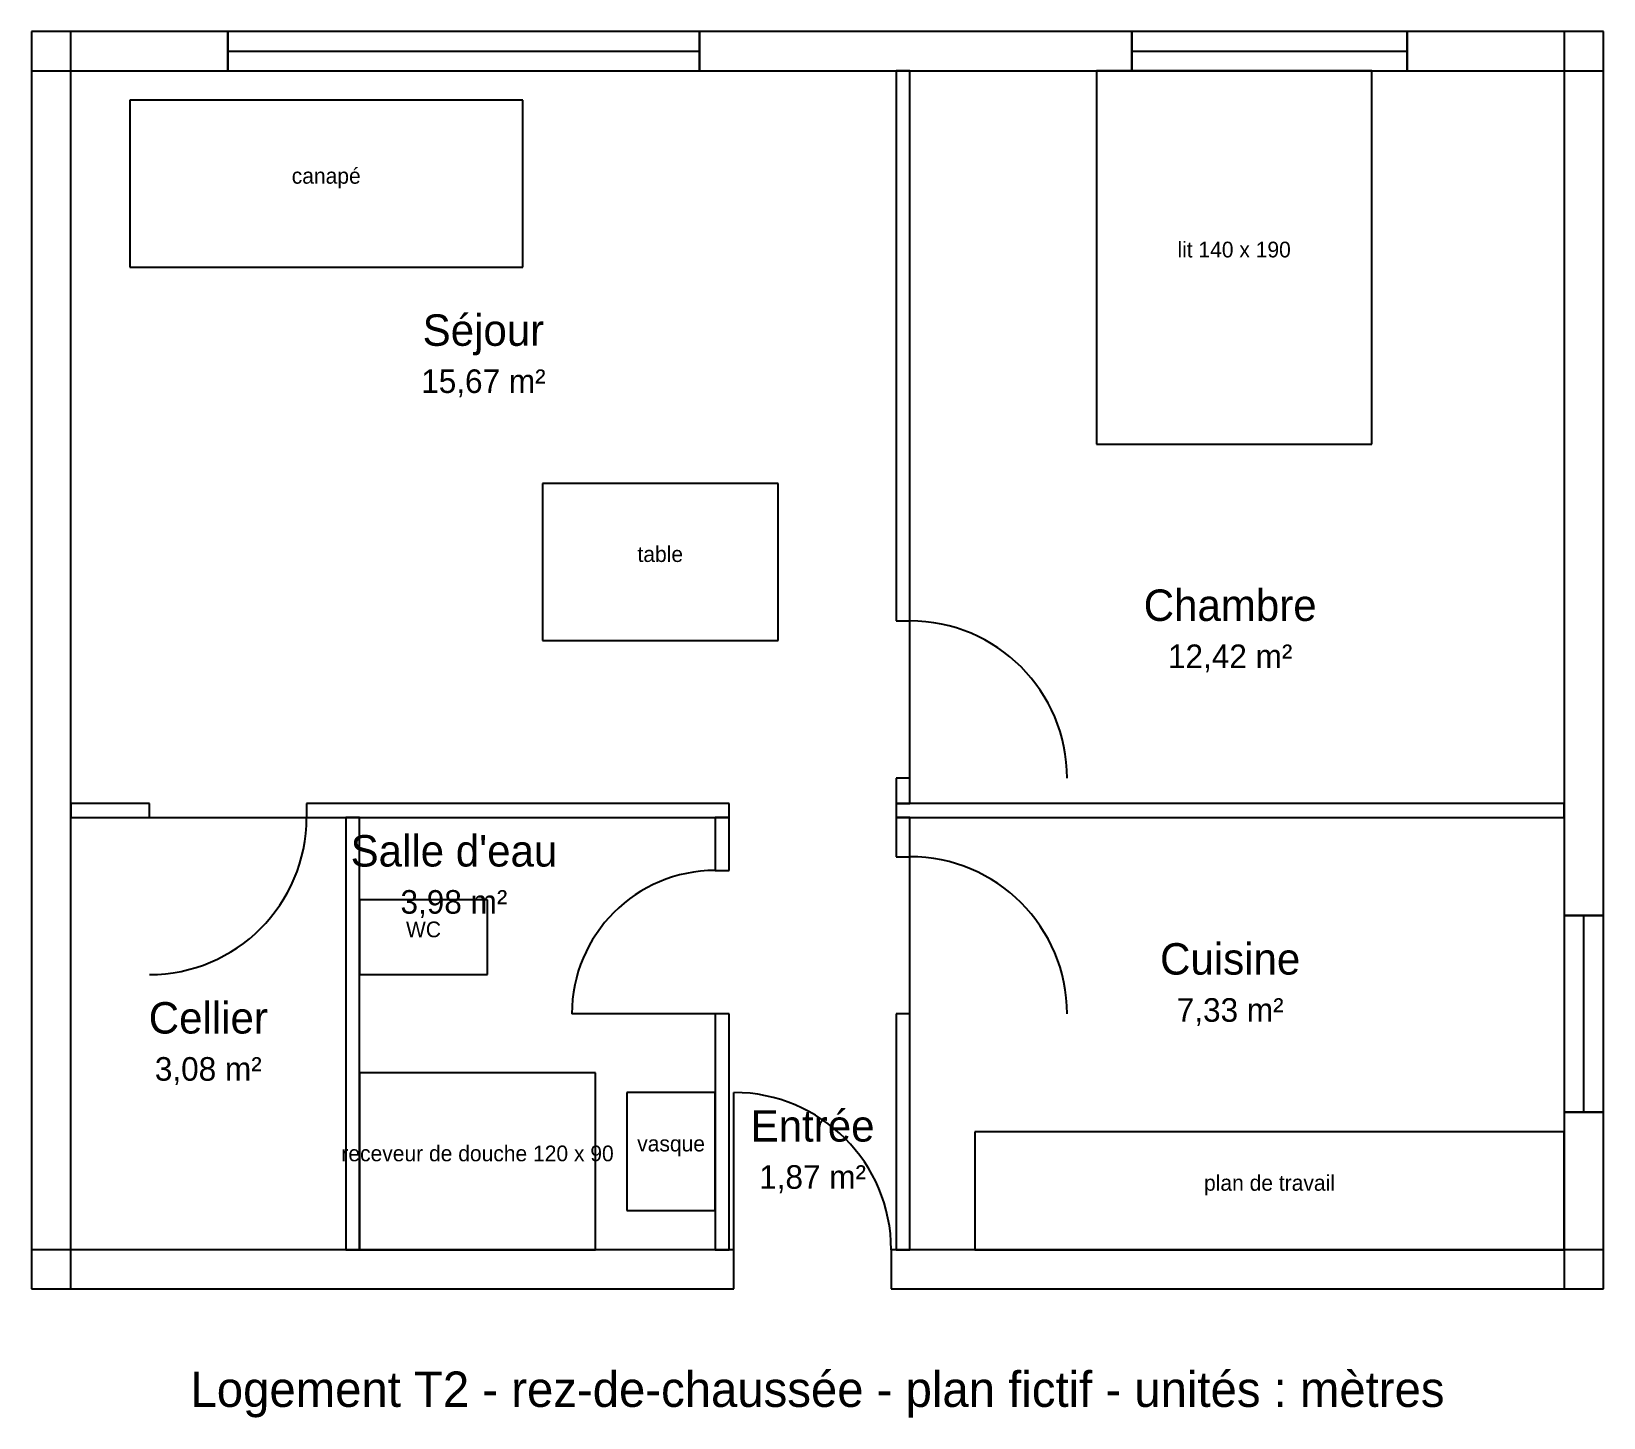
# Model space of a CAD drawing. Header units: metres. Extents: x 0 to 8, y -0.65 to 6.4.
import ezdxf
from ezdxf.enums import TextEntityAlignment as Align

# ---------------------------------------------------------------- set-up
doc = ezdxf.new("R2010")
doc.units = ezdxf.units.M

msp = doc.modelspace()

# ---------------------------------------------------------------- linework, layer by layer
at = {"layer": 'FENETRES'}
for p, q in [((3.4, 6.4), (1, 6.4)), ((1, 6.4), (1, 6.2)), ((3.4, 6.2), (3.4, 6.4)), ((7, 6.4), (5.6, 6.4)), ((5.6, 6.4), (5.6, 6.2)), ((7, 6.2), (7, 6.4)), ((1, 6.3), (3.4, 6.3)), ((5.6, 6.3), (7, 6.3)), ((1, 6.2), (3.4, 6.2)), ((5.6, 6.2), (7, 6.2)), ((8, 1.9), (7.8, 1.9)), ((7.8, 1.9), (7.8, 0.9)), ((7.9, 0.9), (7.9, 1.9)), ((8, 0.9), (8, 1.9)), ((7.8, 0.9), (8, 0.9))]:
    msp.add_line(p, q, dxfattribs=at)
at = {"layer": 'MOBILIER'}
for p, q in [((6.82, 6.2), (5.42, 6.2)), ((5.42, 6.2), (5.42, 4.3)), ((6.82, 4.3), (6.82, 6.2)), ((2.5, 6.05), (0.5, 6.05)), ((0.5, 6.05), (0.5, 5.2)), ((2.5, 5.2), (2.5, 6.05)), ((0.5, 5.2), (2.5, 5.2)), ((5.42, 4.3), (6.82, 4.3)), ((3.8, 4.1), (2.6, 4.1)), ((2.6, 4.1), (2.6, 3.3)), ((3.8, 3.3), (3.8, 4.1)), ((2.6, 3.3), (3.8, 3.3)), ((2.32, 1.98), (1.67, 1.98)), ((1.67, 1.98), (1.67, 1.6)), ((2.32, 1.6), (2.32, 1.98)), ((1.67, 1.6), (2.32, 1.6)), ((2.87, 1.1), (1.67, 1.1)), ((1.67, 1.1), (1.67, 0.2)), ((2.87, 0.2), (2.87, 1.1)), ((3.48, 1), (3.03, 1)), ((3.03, 1), (3.03, 0.4)), ((3.48, 0.4), (3.48, 1)), ((7.8, 0.8), (4.8, 0.8)), ((4.8, 0.8), (4.8, 0.2)), ((7.8, 0.2), (7.8, 0.8)), ((3.03, 0.4), (3.48, 0.4)), ((1.67, 0.2), (2.87, 0.2)), ((4.8, 0.2), (7.8, 0.2))]:
    msp.add_line(p, q, dxfattribs=at)
at = {"layer": 'MURS'}
for p, q in [((1, 6.4), (0, 6.4)), ((0, 6.4), (0, 6.2)), ((0.2, 6.4), (0, 6.4)), ((0, 6.4), (0, 0)), ((0.2, 0), (0.2, 6.4)), ((1, 6.2), (1, 6.4)), ((5.6, 6.4), (3.4, 6.4)), ((3.4, 6.4), (3.4, 6.2)), ((5.6, 6.2), (5.6, 6.4)), ((8, 6.4), (7, 6.4)), ((7, 6.4), (7, 6.2)), ((8, 6.4), (7.8, 6.4)), ((7.8, 6.4), (7.8, 1.9)), ((8, 6.2), (8, 6.4)), ((8, 1.9), (8, 6.4)), ((0, 6.2), (1, 6.2)), ((3.4, 6.2), (5.6, 6.2)), ((4.47, 6.2), (4.4, 6.2)), ((4.4, 6.2), (4.4, 3.4)), ((4.47, 3.4), (4.47, 6.2)), ((7, 6.2), (8, 6.2)), ((4.4, 3.4), (4.47, 3.4)), ((4.47, 2.6), (4.4, 2.6)), ((4.4, 2.6), (4.4, 2.47)), ((4.47, 2.47), (4.47, 2.6)), ((0.6, 2.47), (0.2, 2.47)), ((0.2, 2.47), (0.2, 2.4)), ((0.2, 2.4), (0.6, 2.4)), ((0.6, 2.4), (0.6, 2.47)), ((3.55, 2.47), (1.4, 2.47)), ((1.4, 2.47), (1.4, 2.4)), ((1.4, 2.4), (3.55, 2.4)), ((1.67, 2.4), (1.6, 2.4)), ((1.6, 2.4), (1.6, 0.2)), ((1.67, 0.2), (1.67, 2.4)), ((3.55, 2.4), (3.48, 2.4)), ((3.48, 2.4), (3.48, 2.13)), ((3.55, 2.4), (3.55, 2.47)), ((3.55, 2.13), (3.55, 2.4)), ((7.8, 2.47), (4.4, 2.47)), ((4.4, 2.47), (4.4, 2.4)), ((4.4, 2.47), (4.47, 2.47)), ((4.4, 2.4), (7.8, 2.4)), ((4.47, 2.4), (4.4, 2.4)), ((4.4, 2.4), (4.4, 2.2)), ((4.47, 2.2), (4.47, 2.4)), ((7.8, 2.4), (7.8, 2.47)), ((4.4, 2.2), (4.47, 2.2)), ((3.48, 2.13), (3.55, 2.13)), ((7.8, 1.9), (8, 1.9)), ((3.55, 1.4), (3.48, 1.4)), ((3.48, 1.4), (3.48, 0.2)), ((3.55, 0.2), (3.55, 1.4)), ((4.47, 1.4), (4.4, 1.4)), ((4.4, 1.4), (4.4, 0.2)), ((4.47, 0.2), (4.47, 1.4)), ((8, 0.9), (7.8, 0.9)), ((7.8, 0.9), (7.8, 0)), ((8, 0), (8, 0.9)), ((3.575, 0.2), (0, 0.2)), ((0, 0.2), (0, 0)), ((1.6, 0.2), (1.67, 0.2)), ((3.48, 0.2), (3.55, 0.2)), ((3.575, 0), (3.575, 0.2)), ((8, 0.2), (4.375, 0.2)), ((4.375, 0.2), (4.375, 0)), ((4.4, 0.2), (4.47, 0.2)), ((8, 0), (8, 0.2)), ((0, 0), (3.575, 0)), ((0, 0), (0.2, 0)), ((4.375, 0), (8, 0)), ((7.8, 0), (8, 0))]:
    msp.add_line(p, q, dxfattribs=at)
at = {"layer": 'PORTES'}
for p, q in [((4.47, 2.6), (4.47, 3.4)), ((0.6, 2.4), (1.4, 2.4)), ((4.47, 1.4), (4.47, 2.2)), ((3.48, 1.4), (2.75, 1.4)), ((3.575, 0.2), (3.575, 1))]:
    msp.add_line(p, q, dxfattribs=at)
for centre, radius, start, end in [((4.47, 2.6), 0.8, 0, 90), ((0.6, 2.4), 0.8, 270, 360), ((4.47, 1.4), 0.8, 0, 90), ((3.48, 1.4), 0.73, 90, 180), ((3.575, 0.2), 0.8, 0, 90)]:
    msp.add_arc(centre, radius, start, end, dxfattribs=at)

# ---------------------------------------------------------------- texts
at = {"layer": 'CARTOUCHE'}
msp.add_text('Logement T2 - rez-de-chaussée - plan fictif - unités : mètres', height=0.18, dxfattribs=at).set_placement((4, -0.6), align=Align.CENTER)
at = {"layer": 'MOBILIER'}
for s, p in [('canapé', (1.5, 5.625)), ('lit 140 x 190', (6.12, 5.25)), ('table', (3.2, 3.7)), ('WC', (1.995, 1.79)), ('receveur de douche 120 x 90', (2.27, 0.65)), ('vasque', (3.255, 0.7)), ('plan de travail', (6.3, 0.5))]:
    msp.add_text(s, height=0.08, dxfattribs=at).set_placement(p, align=Align.CENTER)
at = {"layer": 'PIECES'}
for s, height, p in [('Séjour', 0.16, (2.3, 4.8)), ('15,67 m²', 0.12, (2.3, 4.56)), ('Chambre', 0.16, (6.1, 3.4)), ('12,42 m²', 0.12, (6.1, 3.16)), ("Salle d'eau", 0.16, (2.15, 2.15)), ('3,98 m²', 0.12, (2.15, 1.91)), ('Cuisine', 0.16, (6.1, 1.6)), ('Cellier', 0.16, (0.9, 1.3)), ('7,33 m²', 0.12, (6.1, 1.36)), ('3,08 m²', 0.12, (0.9, 1.06)), ('Entrée', 0.16, (3.975, 0.75)), ('1,87 m²', 0.12, (3.975, 0.51))]:
    msp.add_text(s, height=height, dxfattribs=at).set_placement(p, align=Align.CENTER)

doc.saveas('drawing.dxf')
